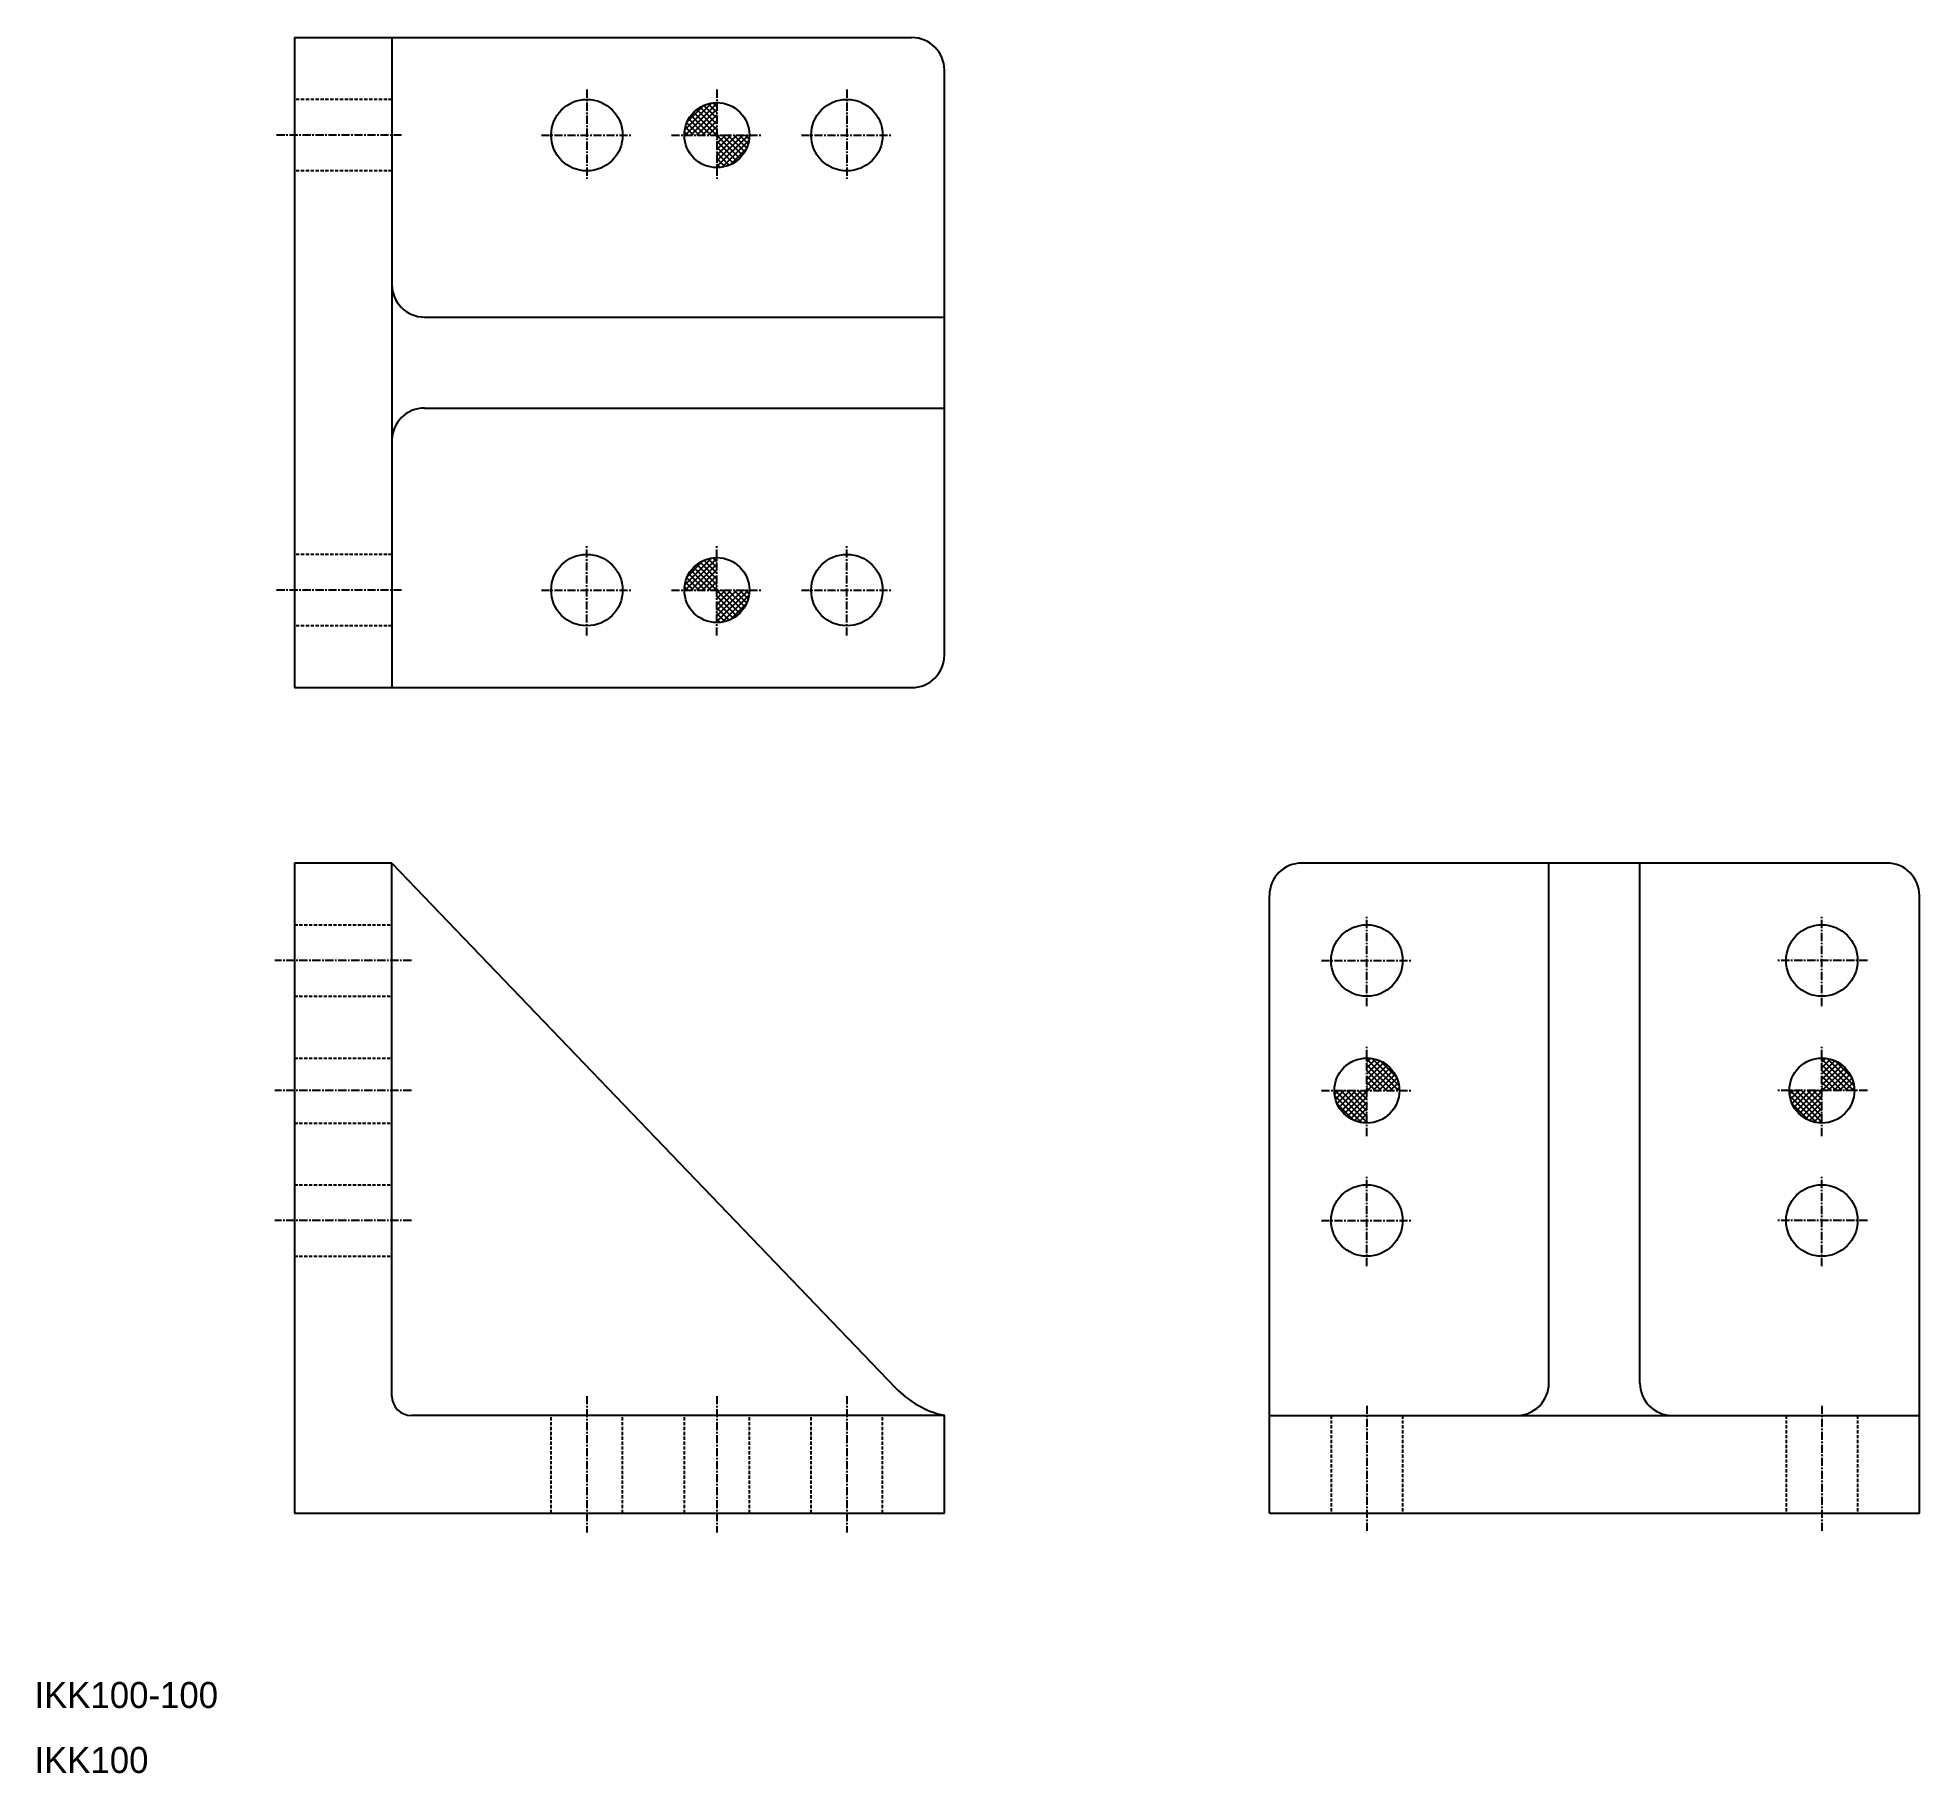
# Model space of a CAD drawing. Extents: x 10 to 300, y 10 to 277.
import ezdxf

# ---------------------------------------------------------------- set-up
doc = ezdxf.new("R2010")
doc.units = 0
doc.linetypes.add('CENTER', pattern=[2, 1.25, -0.25, 0.25, -0.25])
doc.linetypes.add('DASHED', pattern=[0.75, 0.5, -0.25])
doc.layers.get('0').update_dxf_attribs({"linetype": 'CONTINUOUS'})
doc.layers.add('CENTER', color=1, linetype='CENTER')

# ---------------------------------------------------------------- blocks, each defined once
blk = doc.blocks.new('*X3')
at = {"color": 0, "linetype": 'CONTINUOUS'}
for p, q in [((-4.93, 0.83), (-0.83, 4.93)), ((-4.87, 0), (0, 4.87)), ((-4.53, 2.11), (-2.11, 4.53)), ((-3.99, 0), (0, 3.99)), ((-0.95, 0), (-3.98, 3.03)), ((-0.07, 0), (-3.57, 3.5)), ((-3.11, 0), (0, 3.11)), ((0, 0.82), (-3.1, 3.92)), ((0, 1.7), (-2.58, 4.28)), ((0, 2.59), (-2, 4.58)), ((0, 3.47), (-1.35, 4.82)), ((0, 4.35), (-0.61, 4.96)), ((-4.48, 0), (-4.98, 0.49)), ((-3.6, 0), (-4.84, 1.24)), ((-2.72, 0), (-4.62, 1.91)), ((-1.83, 0), (-4.33, 2.5)), ((-2.22, 0), (0, 2.22)), ((-1.34, 0), (0, 1.34)), ((-0.45, 0), (0, 0.45)), ((0, -4.85), (4.85, 0)), ((0, -3.97), (3.97, 0)), ((0, -3.08), (3.08, 0)), ((0, -2.2), (2.2, 0)), ((0, -1.31), (1.31, 0)), ((0, -0.43), (0.43, 0)), ((3.92, -3.1), (0.82, 0)), ((4.28, -2.58), (1.7, 0)), ((4.58, -2), (2.59, 0)), ((4.82, -1.35), (3.47, 0)), ((4.96, -0.61), (4.35, 0)), ((3.5, -3.57), (0, -0.07)), ((3.03, -3.98), (0, -0.95)), ((2.5, -4.33), (0, -1.83)), ((1.91, -4.62), (0, -2.72)), ((0.8, -4.94), (4.94, -0.8)), ((2.06, -4.56), (4.56, -2.06)), ((1.24, -4.84), (0, -3.6)), ((0.49, -4.98), (0, -4.48))]:
    blk.add_line(p, q, dxfattribs=at)
blk = doc.blocks.new('KNOCK')
at = {"color": 7, "linetype": 'CONTINUOUS'}
blk.add_blockref('*X3', (0, 0), dxfattribs=at)

msp = doc.modelspace()

# ---------------------------------------------------------------- linework, layer by layer
at = {"color": 7, "linetype": 'CONTINUOUS'}
for p, q in [((50, 277), (145, 277)), ((50, 277), (50, 177)), ((65, 277), (65, 177)), ((150, 182), (150, 272)), ((70, 234), (150, 234)), ((70, 220), (150, 220)), ((50, 177), (145, 177)), ((50, 150), (50, 50)), ((65, 150), (50, 150)), ((65, 150), (142.5, 69.24)), ((65, 68), (65, 150)), ((295, 150), (205, 150)), ((243, 70), (243, 150)), ((257, 70), (257, 150)), ((200, 50), (200, 145)), ((300, 50), (300, 145)), ((150, 65), (68, 65)), ((150, 50), (150, 65)), ((200, 65), (300, 65)), ((50, 50), (150, 50)), ((200, 50), (300, 50))]:
    msp.add_line(p, q, dxfattribs=at)
at = {"color": 3, "linetype": 'DASHED'}
for p, q in [((65, 267.5), (50, 267.5)), ((65, 256.5), (50, 256.5)), ((65, 197.5), (50, 197.5)), ((65, 186.5), (50, 186.5)), ((50, 140.5), (65, 140.5)), ((50, 129.5), (65, 129.5)), ((50, 120), (65, 120)), ((50, 110), (65, 110)), ((50, 100.5), (65, 100.5)), ((50, 89.5), (65, 89.5)), ((89.5, 50), (89.5, 65)), ((100.5, 50), (100.5, 65)), ((110, 50), (110, 65)), ((120, 50), (120, 65)), ((129.5, 50), (129.5, 65)), ((140.5, 50), (140.5, 65)), ((209.5, 65), (209.5, 50)), ((220.5, 65), (220.5, 50)), ((279.5, 65), (279.5, 50)), ((290.5, 65), (290.5, 50))]:
    msp.add_line(p, q, dxfattribs=at)
at = {"color": 7, "linetype": 'CONTINUOUS'}
for centre, radius in [((95, 262), 5.5), ((115, 262), 5), ((135, 262), 5.5), ((95, 192), 5.5), ((115, 192), 5), ((135, 192), 5.5), ((215, 135), 5.5), ((285, 135), 5.5), ((215, 115), 5), ((285, 115), 5), ((215, 95), 5.5), ((285, 95), 5.5)]:
    msp.add_circle(centre, radius, dxfattribs=at)
for centre, radius, start, end in [((145, 272), 5, 0, 90), ((70, 239), 5, 180, 270), ((70, 215), 5, 90, 180), ((145, 182), 5, 270, 0), ((205, 145), 5, 90, 180), ((295, 145), 5, 0, 90), ((238, 70), 5, 270, 0), ((262, 70), 5, 180, 270), ((68, 68), 3, 180, 270), ((153.32, 79.63), 15, 223.8204, 257.202)]:
    msp.add_arc(centre, radius, start, end, dxfattribs=at)
at = {"layer": 'CENTER', "color": 1, "linetype": 'CENTER'}
for p, q in [((95, 269), (95, 255)), ((115, 269), (115, 255)), ((135, 269), (135, 255)), ((66.5, 262), (47, 262)), ((88, 262), (102, 262)), ((108, 262), (122, 262)), ((128, 262), (142, 262)), ((95, 185), (95, 199)), ((115, 185), (115, 199)), ((135, 185), (135, 199)), ((66.5, 192), (47, 192)), ((88, 192), (102, 192)), ((108, 192), (122, 192)), ((128, 192), (142, 192)), ((215, 128), (215, 142)), ((285, 128), (285, 142)), ((68, 135), (47, 135)), ((208, 135), (222, 135)), ((292, 135), (278, 135)), ((215, 108), (215, 122)), ((285, 108), (285, 122)), ((68, 115), (47, 115)), ((208, 115), (222, 115)), ((292, 115), (278, 115)), ((215, 88), (215, 102)), ((285, 88), (285, 102)), ((68, 95), (47, 95)), ((208, 95), (222, 95)), ((292, 95), (278, 95)), ((95, 68), (95, 47)), ((115, 68), (115, 47)), ((135, 68), (135, 47)), ((215, 66.5), (215, 47)), ((285, 66.5), (285, 47))]:
    msp.add_line(p, q, dxfattribs=at)

# ---------------------------------------------------------------- block references
at = {"color": 7, "linetype": 'CONTINUOUS'}
for p in [(115, 262), (115, 192)]:
    msp.add_blockref('KNOCK', p, dxfattribs=at)
at = {"color": 7, "linetype": 'CONTINUOUS', "rotation": 90}
for p in [(215, 115), (285, 115)]:
    msp.add_blockref('KNOCK', p, dxfattribs=at)

# ---------------------------------------------------------------- texts
at = {"color": 7, "linetype": 'CONTINUOUS'}
for s, p in [('IKK100-100', (10, 20)), ('IKK100', (10, 10))]:
    msp.add_text(s, height=4, dxfattribs=at).set_placement(p)

doc.saveas('drawing.dxf')
